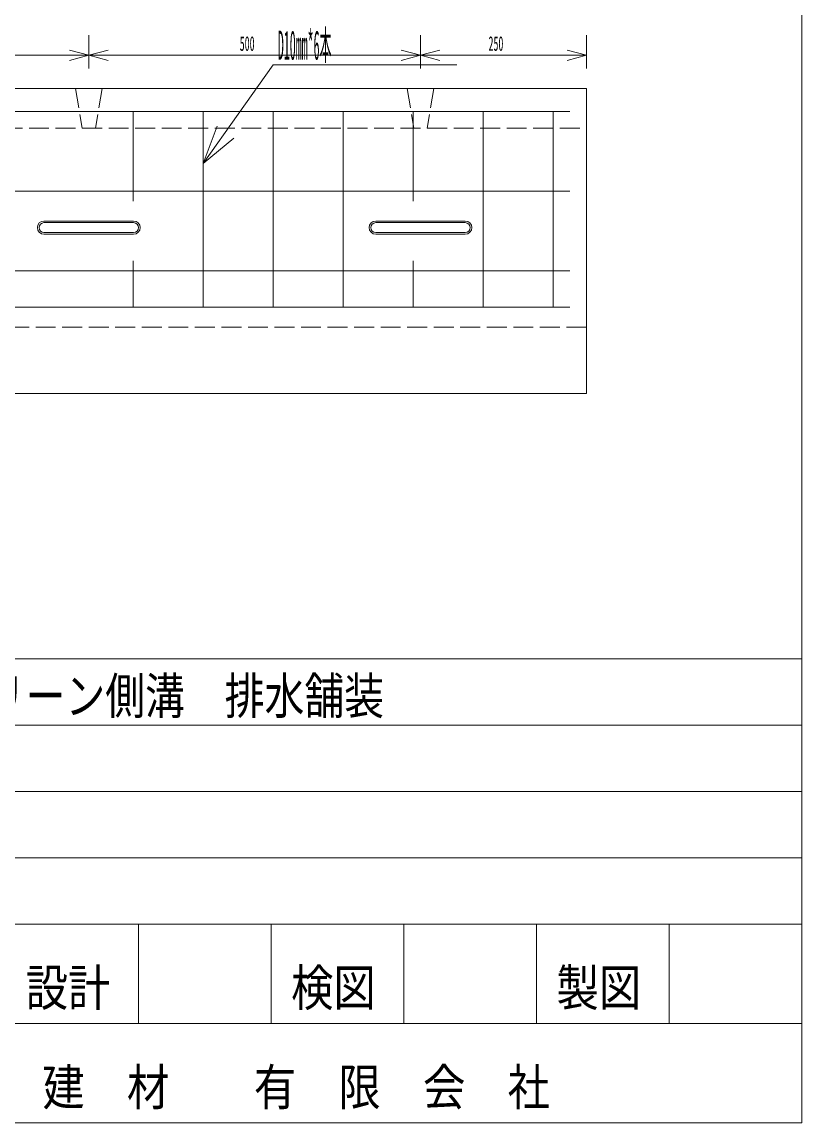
# Model space of a CAD drawing. Units: millimetres, scale not verified. Extents: x -25 to 3930, y 10 to 2860.
# Drawn here: x 2754 to 3930, y 10 to 1670 of the extents above; entities that cross this region are included whole.
import ezdxf
from ezdxf.enums import TextEntityAlignment as Align

# ---------------------------------------------------------------- set-up
doc = ezdxf.new("R2010")
doc.units = ezdxf.units.MM
doc.header["$LTSCALE"] = 5
doc.linetypes.add('USER2', pattern=[8, 6, -2])
for name, color, linetype, lineweight in [('1', 7, 'Continuous', 18), ('17', 7, 'Continuous', 18), ('18', 7, 'Continuous', 18)]:
    doc.layers.add(name, color=color, linetype=linetype, lineweight=lineweight)
doc.styles.add('ＭＳ ゴシック', font='')
doc.styles.get('ＭＳ ゴシック').set_extended_font_data('MS Gothic')

msp = doc.modelspace()

# ---------------------------------------------------------------- linework, layer by layer
at = {"layer": '1'}
for p, q in [((3930, 2860), (3930, 10)), ((2855, 1650), (2855, 1600)), ((2855, 1650), (2855, 1600)), ((3355, 1650), (3355, 1600)), ((3355, 1650), (3355, 1600)), ((3605, 1650), (3605, 1600)), ((2855, 1620), (2826.022, 1627.765)), ((2855, 1620), (2883.978, 1627.765)), ((3355, 1620), (3326.022, 1627.765)), ((3355, 1620), (3383.978, 1627.765)), ((3605, 1620), (3576.022, 1627.765)), ((2355, 1620), (2855, 1620)), ((2855, 1620), (2826.022, 1612.235)), ((2855, 1620), (3355, 1620)), ((2855, 1620), (2883.978, 1612.235)), ((3355, 1620), (3326.022, 1612.235)), ((3355, 1620), (3605, 1620)), ((3355, 1620), (3383.978, 1612.235)), ((3605, 1620), (3576.022, 1612.235)), ((3027.5, 1456.875), (3133, 1605.375)), ((3133, 1605.375), (3410, 1605.375)), ((1605, 1570), (3605, 1570)), ((3605, 1570), (3605, 1110)), ((3027.5, 1535), (3027.5, 1240)), ((3238.5, 1535), (3238.5, 1240)), ((3449.5, 1535), (3449.5, 1240)), ((3027.5, 1456.875), (3048.406, 1513.115)), ((3027.5, 1456.875), (3073.725, 1495.127)), ((2922.5, 1370), (2787.5, 1370)), ((2922.5, 1367.5), (2787.5, 1367.5)), ((3422.5, 1370), (3287.5, 1370)), ((3422.5, 1367.5), (3287.5, 1367.5)), ((2787.5, 1352.5), (2922.5, 1352.5)), ((2787.5, 1350), (2922.5, 1350)), ((3287.5, 1352.5), (3422.5, 1352.5)), ((3287.5, 1350), (3422.5, 1350)), ((1605, 1110), (3605, 1110)), ((2730, 710), (3930, 710)), ((2730, 610), (3930, 610)), ((3930, 510), (2730, 510)), ((2730, 410), (3930, 410)), ((2730, 310), (3930, 310)), ((2930, 160), (2930, 310)), ((3130, 310), (3130, 160)), ((3330, 160), (3330, 310)), ((3530, 310), (3530, 160)), ((3730, 160), (3730, 310)), ((2730, 160), (3930, 160)), ((3930, 10), (-25, 10))]:
    msp.add_line(p, q, dxfattribs=at)
at = {"layer": '1', "linetype": 'USER2'}
for p, q in [((2835, 1570), (2845, 1510)), ((2875, 1570), (2865, 1510)), ((3335, 1570), (3345, 1510)), ((3375, 1570), (3365, 1510)), ((1605, 1510), (3605, 1510)), ((3605, 1210), (1605, 1210))]:
    msp.add_line(p, q, dxfattribs=at)
at = {"layer": '1'}
for centre, radius, start, end in [((2787.5, 1360), 10, 90, 180), ((2787.5, 1360), 7.5, 90, 180), ((2922.5, 1360), 10, 0, 90), ((2922.5, 1360), 7.5, 0, 90), ((3287.5, 1360), 10, 90, 180), ((3287.5, 1360), 7.5, 90, 180), ((3422.5, 1360), 10, 0, 90), ((3422.5, 1360), 7.5, 0, 90), ((2787.5, 1360), 10, 180, 270), ((2787.5, 1360), 7.5, 180, 270), ((2922.5, 1360), 10, 270, 0), ((2922.5, 1360), 7.5, 270, 0), ((3287.5, 1360), 10, 180, 270), ((3287.5, 1360), 7.5, 180, 270), ((3422.5, 1360), 10, 270, 0), ((3422.5, 1360), 7.5, 270, 0)]:
    msp.add_arc(centre, radius, start, end, dxfattribs=at)
at = {"layer": '17'}
for p, q in [((2922, 1400), (2922, 1535)), ((3133, 1240), (3133, 1535)), ((3344, 1400), (3344, 1535)), ((3555, 1240), (3555, 1535)), ((2922, 1240), (2922, 1310)), ((3344, 1310), (3344, 1240))]:
    msp.add_line(p, q, dxfattribs=at)
at = {"layer": '18'}
for p, q in [((2605, 1535), (3580, 1535)), ((2605, 1415), (3580, 1415)), ((2605, 1295), (3580, 1295)), ((2605, 1240), (3580, 1240))]:
    msp.add_line(p, q, dxfattribs=at)

# ---------------------------------------------------------------- texts
at = {"layer": '1', "style": 'ＭＳ ゴシック'}
for s, height, width, p in [('D10mm*6本', 43.99, 0.3, (3140, 1600)), ('500', 21.99, 0.5, (3082.5, 1620)), ('250', 21.99, 0.5, (3457.5, 1620)), ('NKクリーン側溝\u3000排水舗装', 54.99, 0.8, (2580, 610)), ('設計', 54.99, 0.85, (2760, 170)), ('検図', 54.99, 0.85, (3160, 170)), ('製図', 54.99, 0.85, (3560, 170)), ('松\u3000井\u3000建\u3000材\u3000\u3000有\u3000限\u3000会\u3000社', 54.99, 0.85, (2530, 20))]:
    msp.add_text(s, height=height, dxfattribs=dict(at, width=width)).set_placement(p, align=Align.BOTTOM_LEFT)

doc.saveas('drawing.dxf')
